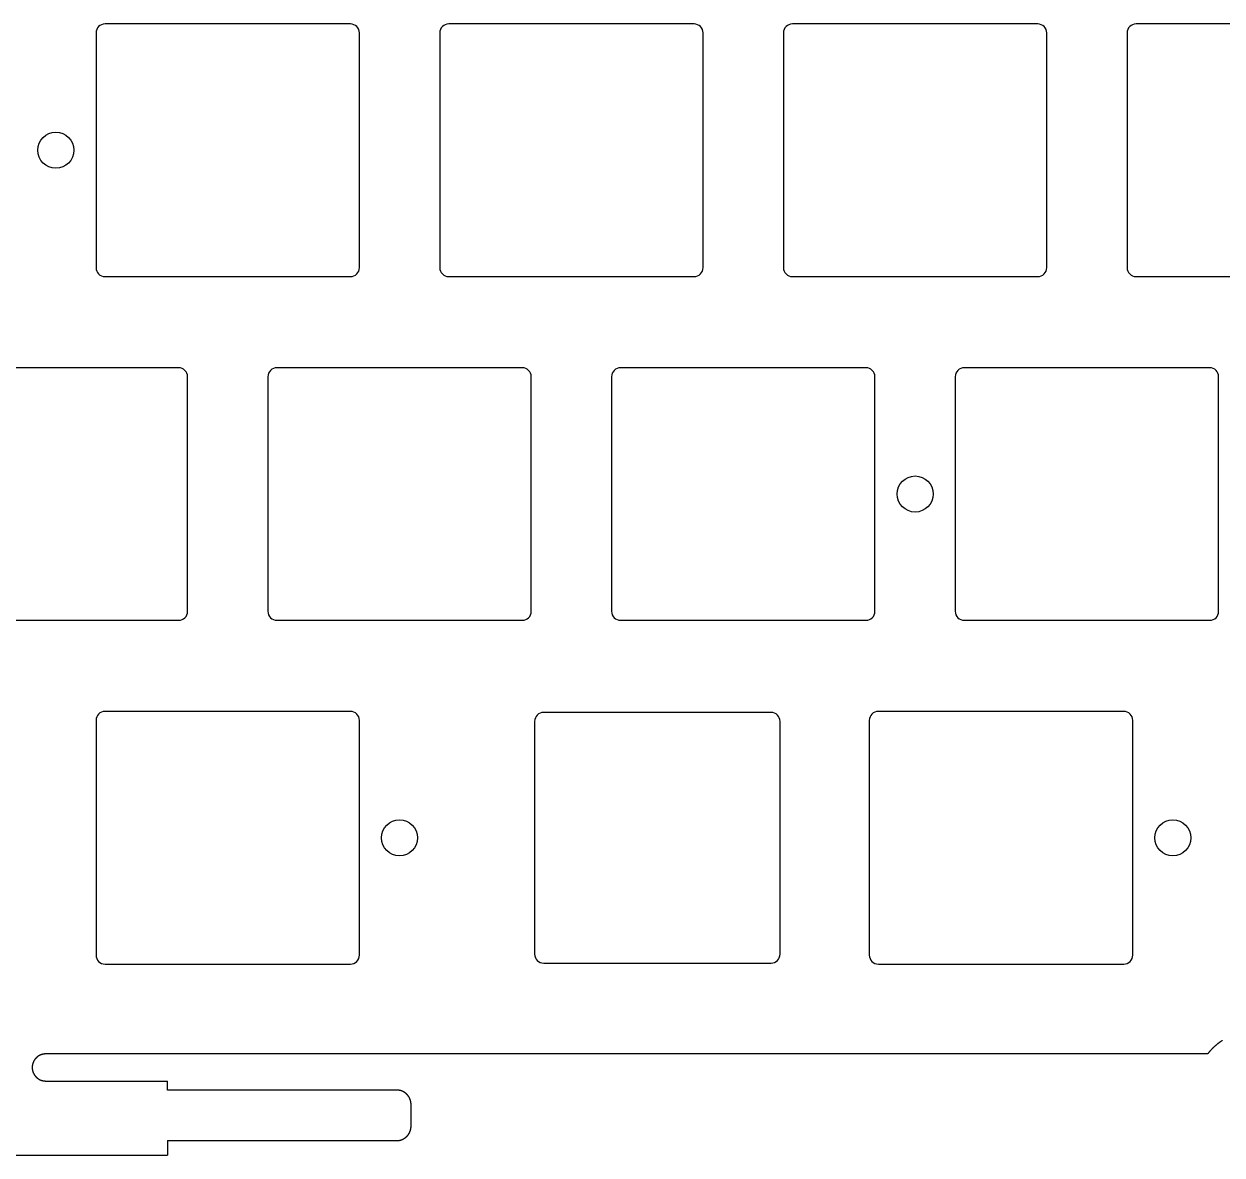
# Model space of a CAD drawing. Header units: millimetres. Extents: x -11 to 340, y -118 to 18.
# Drawn here: x 41.1 to 107.5, y -117.6 to -54.9 of the extents above; entities that cross this region are included whole.
import ezdxf

# ---------------------------------------------------------------- set-up
doc = ezdxf.new("R2010")
doc.units = ezdxf.units.MM
doc.header["$MEASUREMENT"] = 0
doc.layers.get('0').update_dxf_attribs({"linetype": 'CONTINUOUS'})
doc.layers.add('BLACK', color=7, linetype='CONTINUOUS')

msp = doc.modelspace()

# ---------------------------------------------------------------- linework, layer by layer
for points in [[(59.6875, -93.5125, 0.414213562), (59.1875, -93.0125), (45.5875, -93.0125, 0.414212391), (45.0875, -93.5125), (45.0875, -106.5125, 0.414212391), (45.5875, -107.0125), (59.1875, -107.0125, 0.414213562), (59.6875, -106.5125)], [(69.9, -93.0625, 0.414212391), (69.4, -93.5625), (69.4, -106.4625, 0.414212391), (69.9, -106.9625), (82.5, -106.9625, 0.414212391), (83, -106.4625), (83, -93.5625, 0.414212391), (82.5, -93.0625)], [(102.05, -93.0125), (88.45, -93.0125, 0.414212391), (87.95, -93.5125), (87.95, -106.5125, 0.414212391), (88.45, -107.0125), (102.05, -107.0125, 0.414213562), (102.55, -106.5125), (102.55, -93.5125, 0.414213562)]]:
    msp.add_lwpolyline(points, format="xyb", close=True)
for centre in [(61.9125, -100.0125), (104.775, -100.0125)]:
    msp.add_circle(centre, 1)
at = {"layer": 'BLACK', "linetype": 'Continuous'}
for p, q in [((59.1875, -54.9125), (45.5875, -54.9125)), ((78.2375, -54.9125), (64.6375, -54.9125)), ((97.2875, -54.9125), (83.6875, -54.9125)), ((116.3375, -54.9125), (102.7375, -54.9125)), ((45.0875, -55.4125), (45.0875, -68.4125)), ((59.6875, -68.4125), (59.6875, -55.4125)), ((64.1375, -55.4125), (64.1375, -68.4125)), ((78.7375, -68.4125), (78.7375, -55.4125)), ((83.1875, -55.4125), (83.1875, -68.4125)), ((97.7875, -68.4125), (97.7875, -55.4125)), ((102.2375, -55.4125), (102.2375, -68.4125)), ((45.5875, -68.9125), (59.1875, -68.9125)), ((64.6375, -68.9125), (78.2375, -68.9125)), ((83.6875, -68.9125), (97.2875, -68.9125)), ((102.7375, -68.9125), (116.3375, -68.9125)), ((49.6625, -73.9625), (36.0625, -73.9625)), ((68.7125, -73.9625), (55.1125, -73.9625)), ((87.7625, -73.9625), (74.1625, -73.9625)), ((106.8125, -73.9625), (93.2125, -73.9625)), ((50.1625, -87.4625), (50.1625, -74.4625)), ((54.6125, -74.4625), (54.6125, -87.4625)), ((69.2125, -87.4625), (69.2125, -74.4625)), ((73.6625, -74.4625), (73.6625, -87.4625)), ((88.2625, -87.4625), (88.2625, -74.4625)), ((92.7125, -74.4625), (92.7125, -87.4625)), ((107.3125, -87.4625), (107.3125, -74.4625)), ((36.0625, -87.9625), (49.6625, -87.9625)), ((55.1125, -87.9625), (68.7125, -87.9625)), ((74.1625, -87.9625), (87.7625, -87.9625)), ((93.2125, -87.9625), (106.8125, -87.9625)), ((107.105307, -111.560381), (107.09328, -111.57112)), ((107.117388, -111.549701), (107.105307, -111.560381)), ((107.129521, -111.539082), (107.117388, -111.549701)), ((107.141706, -111.528524), (107.129521, -111.539082)), ((107.153944, -111.518026), (107.141706, -111.528524)), ((107.166234, -111.507589), (107.153944, -111.518026)), ((107.178575, -111.497213), (107.166234, -111.507589)), ((107.190968, -111.486898), (107.178575, -111.497213)), ((107.203411, -111.476645), (107.190968, -111.486898)), ((107.215905, -111.466454), (107.203411, -111.476645)), ((107.22845, -111.456325), (107.215905, -111.466454)), ((107.241045, -111.446258), (107.22845, -111.456325)), ((107.253689, -111.436254), (107.241045, -111.446258)), ((107.266383, -111.426313), (107.253689, -111.436254)), ((107.274425, -111.420067), (107.266383, -111.426313)), ((107.280875, -111.415086), (107.274425, -111.420067)), ((107.287334, -111.410123), (107.280875, -111.415086)), ((107.293805, -111.405176), (107.287334, -111.410123)), ((107.300285, -111.400248), (107.293805, -111.405176)), ((107.306777, -111.395335), (107.300285, -111.400248)), ((107.313277, -111.390442), (107.306777, -111.395335)), ((107.31979, -111.385564), (107.313277, -111.390442)), ((107.326311, -111.380705), (107.31979, -111.385564)), ((107.332844, -111.375861), (107.326311, -111.380705)), ((107.339385, -111.371037), (107.332844, -111.375861)), ((107.345939, -111.366228), (107.339385, -111.371037)), ((107.352501, -111.361438), (107.345939, -111.366228)), ((107.359075, -111.356664), (107.352501, -111.361438)), ((107.365658, -111.351908), (107.359075, -111.356664)), ((107.372252, -111.347169), (107.365658, -111.351908)), ((107.378855, -111.342448), (107.372252, -111.347169)), ((107.38547, -111.337743), (107.378855, -111.342448)), ((107.392093, -111.333058), (107.38547, -111.337743)), ((107.398728, -111.328388), (107.392093, -111.333058)), ((107.405371, -111.323736), (107.398728, -111.328388)), ((107.412026, -111.319101), (107.405371, -111.323736)), ((107.418689, -111.314485), (107.412026, -111.319101)), ((107.425364, -111.309885), (107.418689, -111.314485)), ((107.432047, -111.305303), (107.425364, -111.309885)), ((107.438742, -111.300738), (107.432047, -111.305303)), ((107.445445, -111.296191), (107.438742, -111.300738)), ((107.45216, -111.291661), (107.445445, -111.296191)), ((107.458882, -111.287149), (107.45216, -111.291661)), ((107.465617, -111.282654), (107.458882, -111.287149)), ((107.472359, -111.278177), (107.465617, -111.282654)), ((107.479113, -111.273717), (107.472359, -111.278177)), ((107.485874, -111.269275), (107.479113, -111.273717)), ((107.492648, -111.26485), (107.485874, -111.269275)), ((107.499429, -111.260444), (107.492648, -111.26485)), ((107.506222, -111.256054), (107.499429, -111.260444)), ((41.756568, -112.225603), (41.753897, -112.228424)), ((41.759253, -112.222795), (41.756568, -112.225603)), ((41.761952, -112.220001), (41.759253, -112.222795)), ((41.764667, -112.217221), (41.761952, -112.220001)), ((41.767395, -112.214455), (41.764667, -112.217221)), ((41.770137, -112.211703), (41.767395, -112.214455)), ((41.775665, -112.206242), (41.770137, -112.211703)), ((41.781248, -112.200838), (41.775665, -112.206242)), ((41.786886, -112.195493), (41.781248, -112.200838)), ((41.792578, -112.190206), (41.786886, -112.195493)), ((41.798325, -112.184978), (41.792578, -112.190206)), ((41.804124, -112.17981), (41.798325, -112.184978)), ((41.809976, -112.174702), (41.804124, -112.17981)), ((41.815879, -112.169656), (41.809976, -112.174702)), ((41.821833, -112.164671), (41.815879, -112.169656)), ((41.827837, -112.159749), (41.821833, -112.164671)), ((41.833891, -112.154889), (41.827837, -112.159749)), ((41.839994, -112.150093), (41.833891, -112.154889)), ((41.846145, -112.145361), (41.839994, -112.150093)), ((41.852343, -112.140693), (41.846145, -112.145361)), ((41.858588, -112.13609), (41.852343, -112.140693)), ((41.864878, -112.131553), (41.858588, -112.13609)), ((41.871214, -112.127081), (41.864878, -112.131553)), ((41.877594, -112.122676), (41.871214, -112.127081)), ((41.884018, -112.118338), (41.877594, -112.122676)), ((41.890484, -112.114068), (41.884018, -112.118338)), ((41.896993, -112.109866), (41.890484, -112.114068)), ((41.903544, -112.105732), (41.896993, -112.109866)), ((41.910135, -112.101666), (41.903544, -112.105732)), ((41.916766, -112.09767), (41.910135, -112.101666)), ((41.923437, -112.093744), (41.916766, -112.09767)), ((41.930146, -112.089887), (41.923437, -112.093744)), ((41.936892, -112.086102), (41.930146, -112.089887)), ((41.943676, -112.082386), (41.936892, -112.086102)), ((41.950497, -112.078743), (41.943676, -112.082386)), ((41.957353, -112.07517), (41.950497, -112.078743)), ((41.964243, -112.07167), (41.957353, -112.07517)), ((41.971169, -112.068242), (41.964243, -112.07167)), ((41.978127, -112.064886), (41.971169, -112.068242)), ((41.985119, -112.061604), (41.978127, -112.064886)), ((41.992142, -112.058394), (41.985119, -112.061604)), ((41.999197, -112.055258), (41.992142, -112.058394)), ((42.006283, -112.052196), (41.999197, -112.055258)), ((42.013398, -112.049208), (42.006283, -112.052196)), ((42.020543, -112.046294), (42.013398, -112.049208)), ((42.027717, -112.043455), (42.020543, -112.046294)), ((42.034919, -112.040691), (42.027717, -112.043455)), ((42.042148, -112.038002), (42.034919, -112.040691)), ((42.049404, -112.035388), (42.042148, -112.038002)), ((42.056686, -112.032849), (42.049404, -112.035388)), ((42.063993, -112.030387), (42.056686, -112.032849)), ((42.071325, -112.028), (42.063993, -112.030387)), ((42.078681, -112.02569), (42.071325, -112.028)), ((42.086061, -112.023455), (42.078681, -112.02569)), ((42.093464, -112.021298), (42.086061, -112.023455)), ((42.100889, -112.019217), (42.093464, -112.021298)), ((42.108336, -112.017213), (42.100889, -112.019217)), ((42.115804, -112.015286), (42.108336, -112.017213)), ((42.123292, -112.013436), (42.115804, -112.015286)), ((42.130801, -112.011664), (42.123292, -112.013436)), ((42.138329, -112.009969), (42.130801, -112.011664)), ((42.145876, -112.008352), (42.138329, -112.009969)), ((42.153441, -112.006813), (42.145876, -112.008352)), ((42.161024, -112.005351), (42.153441, -112.006813)), ((42.168624, -112.003968), (42.161024, -112.005351)), ((42.176242, -112.002663), (42.168624, -112.003968)), ((42.183875, -112.001436), (42.176242, -112.002663)), ((42.191524, -112.000287), (42.183875, -112.001436)), ((42.199188, -111.999217), (42.191524, -112.000287)), ((42.206867, -111.998226), (42.199188, -111.999217)), ((42.214561, -111.997313), (42.206867, -111.998226)), ((42.222268, -111.996479), (42.214561, -111.997313)), ((42.229988, -111.995725), (42.222268, -111.996479)), ((42.237721, -111.995049), (42.229988, -111.995725)), ((42.245467, -111.994452), (42.237721, -111.995049)), ((42.253225, -111.993935), (42.245467, -111.994452)), ((42.260994, -111.993497), (42.253225, -111.993935)), ((42.268775, -111.993138), (42.260994, -111.993497)), ((42.276566, -111.992859), (42.268775, -111.993138)), ((42.284368, -111.99266), (42.276566, -111.992859)), ((42.292179, -111.99254), (42.284368, -111.99266)), ((42.3, -111.9925), (42.292179, -111.99254)), ((106.700195, -111.9925), (42.3, -111.9925)), ((106.707989, -111.982536), (106.700195, -111.9925)), ((106.712978, -111.976201), (106.707989, -111.982536)), ((106.717981, -111.969879), (106.712978, -111.976201)), ((106.723001, -111.963569), (106.717981, -111.969879)), ((106.728036, -111.957272), (106.723001, -111.963569)), ((106.733087, -111.950987), (106.728036, -111.957272)), ((106.738153, -111.944715), (106.733087, -111.950987)), ((106.743235, -111.938455), (106.738153, -111.944715)), ((106.748332, -111.932208), (106.743235, -111.938455)), ((106.753445, -111.925974), (106.748332, -111.932208)), ((106.758573, -111.919752), (106.753445, -111.925974)), ((106.763717, -111.913543), (106.758573, -111.919752)), ((106.768876, -111.907347), (106.763717, -111.913543)), ((106.774051, -111.901164), (106.768876, -111.907347)), ((106.77924, -111.894994), (106.774051, -111.901164)), ((106.784445, -111.888836), (106.77924, -111.894994)), ((106.789665, -111.882692), (106.784445, -111.888836)), ((106.794901, -111.87656), (106.789665, -111.882692)), ((106.800151, -111.870442), (106.794901, -111.87656)), ((106.805417, -111.864336), (106.800151, -111.870442)), ((106.810698, -111.858244), (106.805417, -111.864336)), ((106.815994, -111.852164), (106.810698, -111.858244)), ((106.821305, -111.846098), (106.815994, -111.852164)), ((106.826631, -111.840045), (106.821305, -111.846098)), ((106.831972, -111.834006), (106.826631, -111.840045)), ((106.837328, -111.827979), (106.831972, -111.834006)), ((106.842699, -111.821966), (106.837328, -111.827979)), ((106.848085, -111.815966), (106.842699, -111.821966)), ((106.853486, -111.80998), (106.848085, -111.815966)), ((106.858901, -111.804007), (106.853486, -111.80998)), ((106.864332, -111.798048), (106.858901, -111.804007)), ((106.869777, -111.792102), (106.864332, -111.798048)), ((106.875237, -111.786169), (106.869777, -111.792102)), ((106.880711, -111.780251), (106.875237, -111.786169)), ((106.8862, -111.774345), (106.880711, -111.780251)), ((106.891704, -111.768454), (106.8862, -111.774345)), ((106.897222, -111.762576), (106.891704, -111.768454)), ((106.902755, -111.756712), (106.897222, -111.762576)), ((106.908303, -111.750861), (106.902755, -111.756712)), ((106.913865, -111.745024), (106.908303, -111.750861)), ((106.919441, -111.739202), (106.913865, -111.745024)), ((106.925032, -111.733393), (106.919441, -111.739202)), ((106.930637, -111.727598), (106.925032, -111.733393)), ((106.936257, -111.721816), (106.930637, -111.727598)), ((106.941891, -111.716049), (106.936257, -111.721816)), ((106.947539, -111.710296), (106.941891, -111.716049)), ((106.953201, -111.704557), (106.947539, -111.710296)), ((106.958878, -111.698832), (106.953201, -111.704557)), ((106.964569, -111.693121), (106.958878, -111.698832)), ((106.975993, -111.681741), (106.964569, -111.693121)), ((106.987473, -111.670419), (106.975993, -111.681741)), ((106.999009, -111.659153), (106.987473, -111.670419)), ((107.010601, -111.647945), (106.999009, -111.659153)), ((107.022248, -111.636795), (107.010601, -111.647945)), ((107.033951, -111.625703), (107.022248, -111.636795)), ((107.045708, -111.614668), (107.033951, -111.625703)), ((107.05752, -111.603693), (107.045708, -111.614668)), ((107.069386, -111.592776), (107.05752, -111.603693)), ((107.081306, -111.581918), (107.069386, -111.592776)), ((107.09328, -111.57112), (107.081306, -111.581918)), ((41.550015, -112.737786), (41.55, -112.741703)), ((41.55, -112.741703), (41.55, -112.7425)), ((41.55, -112.7425), (41.55004, -112.750321)), ((41.550049, -112.733874), (41.550015, -112.737786)), ((41.55004, -112.750321), (41.55016, -112.758132)), ((41.550103, -112.729961), (41.550049, -112.733874)), ((41.550177, -112.726054), (41.550103, -112.729961)), ((41.55016, -112.758132), (41.550359, -112.765934)), ((41.550271, -112.722146), (41.550177, -112.726054)), ((41.550385, -112.718243), (41.550271, -112.722146)), ((41.550359, -112.765934), (41.550638, -112.773725)), ((41.550519, -112.714341), (41.550385, -112.718243)), ((41.550673, -112.710444), (41.550519, -112.714341)), ((41.550638, -112.773725), (41.550997, -112.781506)), ((41.550847, -112.706547), (41.550673, -112.710444)), ((41.55104, -112.702655), (41.550847, -112.706547)), ((41.550997, -112.781506), (41.551435, -112.789275)), ((41.551254, -112.698763), (41.55104, -112.702655)), ((41.551488, -112.694877), (41.551254, -112.698763)), ((41.551435, -112.789275), (41.551952, -112.797033)), ((41.551741, -112.690991), (41.551488, -112.694877)), ((41.552014, -112.687111), (41.551741, -112.690991)), ((41.551952, -112.797033), (41.552549, -112.804779)), ((41.552308, -112.683231), (41.552014, -112.687111)), ((41.552621, -112.679356), (41.552308, -112.683231)), ((41.552549, -112.804779), (41.553225, -112.812512)), ((41.552953, -112.675483), (41.552621, -112.679356)), ((41.553306, -112.671615), (41.552953, -112.675483)), ((41.553225, -112.812512), (41.553979, -112.820232)), ((41.553679, -112.667747), (41.553306, -112.671615)), ((41.554071, -112.663886), (41.553679, -112.667747)), ((41.553979, -112.820232), (41.554813, -112.82794)), ((41.554483, -112.660025), (41.554071, -112.663886)), ((41.554915, -112.656171), (41.554483, -112.660025)), ((41.554813, -112.82794), (41.555726, -112.835633)), ((41.555366, -112.652317), (41.554915, -112.656171)), ((41.555838, -112.648469), (41.555366, -112.652317)), ((41.555726, -112.835633), (41.556717, -112.843312)), ((41.556329, -112.644622), (41.555838, -112.648469)), ((41.55684, -112.640782), (41.556329, -112.644622)), ((41.556717, -112.843312), (41.557787, -112.850976)), ((41.55737, -112.636943), (41.55684, -112.640782)), ((41.55792, -112.63311), (41.55737, -112.636943)), ((41.557787, -112.850976), (41.558936, -112.858625)), ((41.55849, -112.629278), (41.55792, -112.63311)), ((41.55908, -112.625453), (41.55849, -112.629278)), ((41.558936, -112.858625), (41.560163, -112.866259)), ((41.559689, -112.621629), (41.55908, -112.625453)), ((41.560318, -112.617812), (41.559689, -112.621629)), ((41.560163, -112.866259), (41.561468, -112.873876)), ((41.560966, -112.613996), (41.560318, -112.617812)), ((41.561634, -112.610187), (41.560966, -112.613996)), ((41.561468, -112.873876), (41.562851, -112.881476)), ((41.562322, -112.60638), (41.561634, -112.610187)), ((41.563029, -112.602579), (41.562322, -112.60638)), ((41.562851, -112.881476), (41.564313, -112.889059)), ((41.563756, -112.598781), (41.563029, -112.602579)), ((41.564502, -112.594989), (41.563756, -112.598781)), ((41.564313, -112.889059), (41.565852, -112.896624)), ((41.565268, -112.591199), (41.564502, -112.594989)), ((41.566053, -112.587416), (41.565268, -112.591199)), ((41.566858, -112.583636), (41.566053, -112.587416)), ((41.567682, -112.579862), (41.566858, -112.583636)), ((41.568526, -112.576091), (41.567682, -112.579862)), ((41.569389, -112.572327), (41.568526, -112.576091)), ((41.570272, -112.568566), (41.569389, -112.572327)), ((41.571174, -112.564812), (41.570272, -112.568566)), ((41.572096, -112.561061), (41.571174, -112.564812)), ((41.573036, -112.557317), (41.572096, -112.561061)), ((41.573996, -112.553576), (41.573036, -112.557317)), ((41.574976, -112.549843), (41.573996, -112.553576)), ((41.575975, -112.546112), (41.574976, -112.549843)), ((41.576992, -112.54239), (41.575975, -112.546112)), ((41.57803, -112.53867), (41.576992, -112.54239)), ((41.579086, -112.534958), (41.57803, -112.53867)), ((41.580162, -112.53125), (41.579086, -112.534958)), ((41.581257, -112.52755), (41.580162, -112.53125)), ((41.582371, -112.523853), (41.581257, -112.52755)), ((41.583504, -112.520165), (41.582371, -112.523853)), ((41.584657, -112.51648), (41.583504, -112.520165)), ((41.585828, -112.512803), (41.584657, -112.51648)), ((41.587019, -112.50913), (41.585828, -112.512803)), ((41.588228, -112.505466), (41.587019, -112.50913)), ((41.589457, -112.501805), (41.588228, -112.505466)), ((41.590704, -112.498154), (41.589457, -112.501805)), ((41.591971, -112.494506), (41.590704, -112.498154)), ((41.593256, -112.490867), (41.591971, -112.494506)), ((41.594561, -112.487233), (41.593256, -112.490867)), ((41.595884, -112.483607), (41.594561, -112.487233)), ((41.597226, -112.479986), (41.595884, -112.483607)), ((41.598587, -112.476374), (41.597226, -112.479986)), ((41.599967, -112.472766), (41.598587, -112.476374)), ((41.601365, -112.469168), (41.599967, -112.472766)), ((41.602782, -112.465575), (41.601365, -112.469168)), ((41.604218, -112.461991), (41.602782, -112.465575)), ((41.605673, -112.458412), (41.604218, -112.461991)), ((41.607146, -112.454842), (41.605673, -112.458412)), ((41.608638, -112.451278), (41.607146, -112.454842)), ((41.610148, -112.447724), (41.608638, -112.451278)), ((41.611677, -112.444175), (41.610148, -112.447724)), ((41.613224, -112.440635), (41.611677, -112.444175)), ((41.614791, -112.437102), (41.613224, -112.440635)), ((41.616375, -112.433578), (41.614791, -112.437102)), ((41.617978, -112.43006), (41.616375, -112.433578)), ((41.619598, -112.426552), (41.617978, -112.43006)), ((41.621238, -112.423051), (41.619598, -112.426552)), ((41.622895, -112.419559), (41.621238, -112.423051)), ((41.624572, -112.416074), (41.622895, -112.419559)), ((41.626265, -112.412599), (41.624572, -112.416074)), ((41.627978, -112.409131), (41.626265, -112.412599)), ((41.629708, -112.405673), (41.627978, -112.409131)), ((41.631457, -112.402222), (41.629708, -112.405673)), ((41.633223, -112.398781), (41.631457, -112.402222)), ((41.635007, -112.395348), (41.633223, -112.398781)), ((41.636809, -112.391925), (41.635007, -112.395348)), ((41.63863, -112.388509), (41.636809, -112.391925)), ((41.640467, -112.385104), (41.63863, -112.388509)), ((41.642324, -112.381707), (41.640467, -112.385104)), ((41.644197, -112.378321), (41.642324, -112.381707)), ((41.646089, -112.374942), (41.644197, -112.378321)), ((41.647997, -112.371574), (41.646089, -112.374942)), ((41.649924, -112.368215), (41.647997, -112.371574)), ((41.651868, -112.364866), (41.649924, -112.368215)), ((41.65383, -112.361526), (41.651868, -112.364866)), ((41.655808, -112.358197), (41.65383, -112.361526)), ((41.657805, -112.354877), (41.655808, -112.358197)), ((41.659818, -112.351567), (41.657805, -112.354877)), ((41.66185, -112.348267), (41.659818, -112.351567)), ((41.663898, -112.344978), (41.66185, -112.348267)), ((41.665963, -112.341698), (41.663898, -112.344978)), ((41.668046, -112.33843), (41.665963, -112.341698)), ((41.670146, -112.335171), (41.668046, -112.33843)), ((41.672262, -112.331924), (41.670146, -112.335171)), ((41.674396, -112.328686), (41.672262, -112.331924)), ((41.676546, -112.32546), (41.674396, -112.328686)), ((41.678714, -112.322244), (41.676546, -112.32546)), ((41.680898, -112.31904), (41.678714, -112.322244)), ((41.683099, -112.315845), (41.680898, -112.31904)), ((41.685316, -112.312663), (41.683099, -112.315845)), ((41.68755, -112.309491), (41.685316, -112.312663)), ((41.689801, -112.306332), (41.68755, -112.309491)), ((41.692068, -112.303182), (41.689801, -112.306332)), ((41.694351, -112.300045), (41.692068, -112.303182)), ((41.696651, -112.296919), (41.694351, -112.300045)), ((41.698967, -112.293806), (41.696651, -112.296919)), ((41.7013, -112.290703), (41.698967, -112.293806)), ((41.703648, -112.287613), (41.7013, -112.290703)), ((41.706012, -112.284534), (41.703648, -112.287613)), ((41.708393, -112.281467), (41.706012, -112.284534)), ((41.710789, -112.278413), (41.708393, -112.281467)), ((41.713201, -112.275371), (41.710789, -112.278413)), ((41.71563, -112.27234), (41.713201, -112.275371)), ((41.718073, -112.269323), (41.71563, -112.27234)), ((41.720533, -112.266317), (41.718073, -112.269323)), ((41.723008, -112.263325), (41.720533, -112.266317)), ((41.725499, -112.260345), (41.723008, -112.263325)), ((41.728004, -112.257378), (41.725499, -112.260345)), ((41.730526, -112.254423), (41.728004, -112.257378)), ((41.733062, -112.251482), (41.730526, -112.254423)), ((41.735614, -112.248553), (41.733062, -112.251482)), ((41.738181, -112.245638), (41.735614, -112.248553)), ((41.740763, -112.242735), (41.738181, -112.245638)), ((41.74336, -112.239846), (41.740763, -112.242735)), ((41.745972, -112.23697), (41.74336, -112.239846)), ((41.748599, -112.234108), (41.745972, -112.23697)), ((41.751241, -112.231259), (41.748599, -112.234108)), ((41.753897, -112.228424), (41.751241, -112.231259)), ((41.565852, -112.896624), (41.567469, -112.904171)), ((41.567469, -112.904171), (41.569164, -112.911699)), ((41.569164, -112.911699), (41.570936, -112.919208)), ((41.570936, -112.919208), (41.572786, -112.926696)), ((41.572786, -112.926696), (41.574713, -112.934164)), ((41.574713, -112.934164), (41.576717, -112.941611)), ((41.576717, -112.941611), (41.578798, -112.949036)), ((41.578798, -112.949036), (41.580955, -112.956439)), ((41.580955, -112.956439), (41.58319, -112.963819)), ((41.58319, -112.963819), (41.5855, -112.971175)), ((41.5855, -112.971175), (41.587887, -112.978507)), ((41.587887, -112.978507), (41.590349, -112.985815)), ((41.590349, -112.985815), (41.592888, -112.993097)), ((41.592888, -112.993097), (41.595501, -113.000352)), ((41.595501, -113.000352), (41.598191, -113.007582)), ((41.598191, -113.007582), (41.600955, -113.014783)), ((41.600955, -113.014783), (41.603794, -113.021957)), ((41.603794, -113.021957), (41.606708, -113.029102)), ((41.606708, -113.029102), (41.609696, -113.036218)), ((41.609696, -113.036218), (41.612758, -113.043303)), ((41.612758, -113.043303), (41.615894, -113.050358)), ((41.615894, -113.050358), (41.619104, -113.057382)), ((41.619104, -113.057382), (41.622386, -113.064373)), ((41.622386, -113.064373), (41.625742, -113.071332)), ((41.625742, -113.071332), (41.62917, -113.078257)), ((41.62917, -113.078257), (41.63267, -113.085148)), ((41.63267, -113.085148), (41.636243, -113.092004)), ((41.636243, -113.092004), (41.639886, -113.098824)), ((41.639886, -113.098824), (41.643601, -113.105608)), ((41.643601, -113.105608), (41.647387, -113.112355)), ((41.647387, -113.112355), (41.651244, -113.119064)), ((41.651244, -113.119064), (41.65517, -113.125734)), ((41.65517, -113.125734), (41.659166, -113.132365)), ((41.659166, -113.132365), (41.663231, -113.138956)), ((41.663231, -113.138956), (41.667366, -113.145507)), ((41.667366, -113.145507), (41.671568, -113.152016)), ((41.671568, -113.152016), (41.675838, -113.158483)), ((41.675838, -113.158483), (41.680176, -113.164906)), ((41.680176, -113.164906), (41.684581, -113.171286)), ((41.684581, -113.171286), (41.689052, -113.177622)), ((41.689052, -113.177622), (41.69359, -113.183913)), ((41.69359, -113.183913), (41.698193, -113.190157)), ((41.698193, -113.190157), (41.70286, -113.196355)), ((41.70286, -113.196355), (41.707593, -113.202506)), ((41.707593, -113.202506), (41.712389, -113.208609)), ((41.712389, -113.208609), (41.717249, -113.214663)), ((41.717249, -113.214663), (41.722171, -113.220667)), ((41.722171, -113.220667), (41.727156, -113.226621)), ((41.727156, -113.226621), (41.732202, -113.232525)), ((41.732202, -113.232525), (41.73731, -113.238376)), ((41.73731, -113.238376), (41.742478, -113.244175)), ((41.742478, -113.244175), (41.747705, -113.249922)), ((41.747705, -113.249922), (41.752992, -113.255614)), ((41.752992, -113.255614), (41.758338, -113.261252)), ((41.758338, -113.261252), (41.763742, -113.266835)), ((41.763742, -113.266835), (41.769203, -113.272363)), ((41.769203, -113.272363), (41.771955, -113.275105)), ((41.771955, -113.275105), (41.774721, -113.277834)), ((41.774721, -113.277834), (41.777501, -113.280548)), ((41.777501, -113.280548), (41.780295, -113.283247)), ((41.780295, -113.283247), (41.783102, -113.285933)), ((41.783102, -113.285933), (41.785924, -113.288603)), ((41.785924, -113.288603), (41.788759, -113.29126)), ((41.788759, -113.29126), (41.791608, -113.293901)), ((41.791608, -113.293901), (41.79447, -113.296528)), ((41.79447, -113.296528), (41.797346, -113.29914)), ((41.797346, -113.29914), (41.800235, -113.301737)), ((41.800235, -113.301737), (41.803137, -113.304319)), ((41.803137, -113.304319), (41.806053, -113.306886)), ((41.806053, -113.306886), (41.808981, -113.309438)), ((41.808981, -113.309438), (41.811923, -113.311974)), ((41.811923, -113.311974), (41.814877, -113.314496)), ((41.814877, -113.314496), (41.817844, -113.317002)), ((41.817844, -113.317002), (41.820825, -113.319492)), ((41.820825, -113.319492), (41.823817, -113.321967)), ((41.823817, -113.321967), (41.826823, -113.324427)), ((41.826823, -113.324427), (41.82984, -113.32687)), ((41.82984, -113.32687), (41.83287, -113.329299)), ((41.83287, -113.329299), (41.835912, -113.331711)), ((41.835912, -113.331711), (41.838967, -113.334107)), ((41.838967, -113.334107), (41.842033, -113.336488)), ((41.842033, -113.336488), (41.845112, -113.338852)), ((41.845112, -113.338852), (41.848202, -113.3412)), ((41.848202, -113.3412), (41.851305, -113.343533)), ((41.851305, -113.343533), (41.854419, -113.345849)), ((41.854419, -113.345849), (41.857545, -113.348149)), ((41.857545, -113.348149), (41.860682, -113.350432)), ((41.860682, -113.350432), (41.863831, -113.352699)), ((41.863831, -113.352699), (41.866991, -113.35495)), ((41.866991, -113.35495), (41.870163, -113.357184)), ((41.870163, -113.357184), (41.873345, -113.359401)), ((41.873345, -113.359401), (41.876539, -113.361602)), ((41.876539, -113.361602), (41.879744, -113.363786)), ((41.879744, -113.363786), (41.88296, -113.365954)), ((41.88296, -113.365954), (41.886186, -113.368104)), ((41.886186, -113.368104), (41.889423, -113.370238)), ((41.889423, -113.370238), (41.892671, -113.372354)), ((41.892671, -113.372354), (41.89593, -113.374454)), ((41.89593, -113.374454), (41.899198, -113.376537)), ((41.899198, -113.376537), (41.902478, -113.378602)), ((41.902478, -113.378602), (41.905767, -113.38065)), ((41.905767, -113.38065), (41.909067, -113.382682)), ((41.909067, -113.382682), (41.912376, -113.384695)), ((41.912376, -113.384695), (41.915697, -113.386692)), ((41.915697, -113.386692), (41.919026, -113.38867)), ((41.919026, -113.38867), (41.922366, -113.390632)), ((41.922366, -113.390632), (41.925714, -113.392576)), ((41.925714, -113.392576), (41.929074, -113.394503)), ((41.929074, -113.394503), (41.932442, -113.396412)), ((41.932442, -113.396412), (41.93582, -113.398303)), ((41.93582, -113.398303), (41.939207, -113.400176)), ((41.939207, -113.400176), (41.942604, -113.402033)), ((41.942604, -113.402033), (41.946009, -113.40387)), ((41.946009, -113.40387), (41.949424, -113.405691)), ((41.949424, -113.405691), (41.952847, -113.407493)), ((41.952847, -113.407493), (41.956281, -113.409277)), ((41.956281, -113.409277), (41.959722, -113.411043)), ((41.959722, -113.411043), (41.963173, -113.412792)), ((41.963173, -113.412792), (41.966631, -113.414522)), ((41.966631, -113.414522), (41.970099, -113.416235)), ((41.970099, -113.416235), (41.973574, -113.417928)), ((41.973574, -113.417928), (41.977059, -113.419605)), ((41.977059, -113.419605), (41.98055, -113.421262)), ((41.98055, -113.421262), (41.984052, -113.422902)), ((41.984052, -113.422902), (41.98756, -113.424522)), ((41.98756, -113.424522), (41.991078, -113.426125)), ((41.991078, -113.426125), (41.994601, -113.427709)), ((41.994601, -113.427709), (41.998135, -113.429275)), ((41.998135, -113.429275), (42.001674, -113.430823)), ((42.001674, -113.430823), (42.005223, -113.432352)), ((42.005223, -113.432352), (42.008778, -113.433862)), ((42.008778, -113.433862), (42.012342, -113.435354)), ((42.012342, -113.435354), (42.015912, -113.436827)), ((42.015912, -113.436827), (42.01949, -113.438282)), ((42.01949, -113.438282), (42.023074, -113.439718)), ((42.023074, -113.439718), (42.026668, -113.441135)), ((42.026668, -113.441135), (42.030266, -113.442533)), ((42.030266, -113.442533), (42.033873, -113.443913)), ((42.033873, -113.443913), (42.037485, -113.445274)), ((42.037485, -113.445274), (42.041106, -113.446616)), ((42.041106, -113.446616), (42.044732, -113.447939)), ((42.044732, -113.447939), (42.048367, -113.449244)), ((42.048367, -113.449244), (42.052006, -113.450529)), ((42.052006, -113.450529), (42.055653, -113.451796)), ((42.055653, -113.451796), (42.059305, -113.453043)), ((42.059305, -113.453043), (42.062965, -113.454272)), ((42.062965, -113.454272), (42.06663, -113.455481)), ((42.06663, -113.455481), (42.070303, -113.456672)), ((42.070303, -113.456672), (42.073979, -113.457843)), ((42.073979, -113.457843), (42.077664, -113.458996)), ((42.077664, -113.458996), (42.081353, -113.460129)), ((42.081353, -113.460129), (42.08505, -113.461243)), ((42.08505, -113.461243), (42.08875, -113.462338)), ((42.08875, -113.462338), (42.092458, -113.463414)), ((42.092458, -113.463414), (42.09617, -113.46447)), ((42.09617, -113.46447), (42.099889, -113.465508)), ((42.099889, -113.465508), (42.103612, -113.466525)), ((42.103612, -113.466525), (42.107342, -113.467524)), ((42.107342, -113.467524), (42.111076, -113.468504)), ((42.111076, -113.468504), (42.114817, -113.469464)), ((42.114817, -113.469464), (42.11856, -113.470404)), ((42.11856, -113.470404), (42.122312, -113.471326)), ((42.122312, -113.471326), (42.126066, -113.472228)), ((42.126066, -113.472228), (42.129827, -113.473111)), ((42.129827, -113.473111), (42.133591, -113.473974)), ((42.133591, -113.473974), (42.137362, -113.474818)), ((42.137362, -113.474818), (42.141135, -113.475642)), ((42.141135, -113.475642), (42.144916, -113.476447)), ((42.144916, -113.476447), (42.148699, -113.477232)), ((42.148699, -113.477232), (42.152488, -113.477998)), ((42.152488, -113.477998), (42.15628, -113.478744)), ((42.15628, -113.478744), (42.160079, -113.479471)), ((42.160079, -113.479471), (42.163879, -113.480178)), ((42.163879, -113.480178), (42.167687, -113.480866)), ((42.167687, -113.480866), (42.171496, -113.481534)), ((42.171496, -113.481534), (42.175311, -113.482182)), ((42.175311, -113.482182), (42.179129, -113.482811)), ((42.179129, -113.482811), (42.182952, -113.48342)), ((42.182952, -113.48342), (42.186778, -113.48401)), ((42.186778, -113.48401), (42.190609, -113.48458)), ((42.190609, -113.48458), (42.194442, -113.48513)), ((42.194442, -113.48513), (42.198282, -113.48566)), ((42.198282, -113.48566), (42.202122, -113.486171)), ((42.202122, -113.486171), (42.205969, -113.486662)), ((42.205969, -113.486662), (42.209817, -113.487134)), ((42.209817, -113.487134), (42.21367, -113.487585)), ((42.21367, -113.487585), (42.217525, -113.488017)), ((42.217525, -113.488017), (42.221386, -113.488429)), ((42.221386, -113.488429), (42.225247, -113.488821)), ((42.225247, -113.488821), (42.229114, -113.489194)), ((42.229114, -113.489194), (42.232982, -113.489547)), ((42.232982, -113.489547), (42.236856, -113.489879)), ((42.236856, -113.489879), (42.24073, -113.490192)), ((42.24073, -113.490192), (42.24461, -113.490486)), ((42.24461, -113.490486), (42.248491, -113.490759)), ((42.248491, -113.490759), (42.252377, -113.491012)), ((42.252377, -113.491012), (42.256263, -113.491246)), ((42.256263, -113.491246), (42.260154, -113.49146)), ((42.260154, -113.49146), (42.264046, -113.491653)), ((42.264046, -113.491653), (42.267944, -113.491827)), ((42.267944, -113.491827), (42.271841, -113.491981)), ((42.271841, -113.491981), (42.275743, -113.492115)), ((42.275743, -113.492115), (42.279646, -113.492229)), ((42.279646, -113.492229), (42.283553, -113.492323)), ((42.283553, -113.492323), (42.287461, -113.492397)), ((42.287461, -113.492397), (42.291374, -113.492451)), ((42.291374, -113.492451), (42.295286, -113.492485)), ((42.295286, -113.492485), (42.299203, -113.4925)), ((42.299203, -113.4925), (42.3, -113.4925)), ((42.3, -113.4925), (49.05, -113.4925)), ((49.05, -113.995029), (49.05, -113.4925)), ((61.75, -113.995029), (49.05, -113.995029)), ((61.750728, -113.995029), (61.75, -113.995029)), ((61.754773, -113.995043), (61.750728, -113.995029)), ((61.758814, -113.995077), (61.754773, -113.995043)), ((61.762855, -113.99513), (61.758814, -113.995077)), ((61.766891, -113.995204), (61.762855, -113.99513)), ((61.770927, -113.995297), (61.766891, -113.995204)), ((61.774958, -113.995411), (61.770927, -113.995297)), ((61.778989, -113.995544), (61.774958, -113.995411)), ((61.783015, -113.995698), (61.778989, -113.995544)), ((61.787041, -113.995871), (61.783015, -113.995698)), ((61.791061, -113.996065), (61.787041, -113.995871)), ((61.795082, -113.996278), (61.791061, -113.996065)), ((61.799096, -113.996511), (61.795082, -113.996278)), ((61.803111, -113.996764), (61.799096, -113.996511)), ((61.80712, -113.997037), (61.803111, -113.996764)), ((61.811128, -113.99733), (61.80712, -113.997037)), ((61.815131, -113.997642), (61.811128, -113.99733)), ((61.819134, -113.997975), (61.815131, -113.997642)), ((61.823131, -113.998327), (61.819134, -113.997975)), ((61.827127, -113.998699), (61.823131, -113.998327)), ((61.831117, -113.999091), (61.827127, -113.998699)), ((61.835106, -113.999503), (61.831117, -113.999091)), ((61.83909, -113.999934), (61.835106, -113.999503)), ((61.843073, -114.000385), (61.83909, -113.999934)), ((61.847049, -114.000856), (61.843073, -114.000385)), ((61.851025, -114.001347), (61.847049, -114.000856)), ((61.854995, -114.001857), (61.851025, -114.001347)), ((61.858963, -114.002387), (61.854995, -114.001857)), ((61.862925, -114.002937), (61.858963, -114.002387)), ((61.866886, -114.003507), (61.862925, -114.002937)), ((61.870841, -114.004096), (61.866886, -114.003507)), ((61.874794, -114.004705), (61.870841, -114.004096)), ((61.878741, -114.005333), (61.874794, -114.004705)), ((61.882686, -114.005982), (61.878741, -114.005333)), ((61.886624, -114.006649), (61.882686, -114.005982)), ((61.890561, -114.007337), (61.886624, -114.006649)), ((61.894492, -114.008044), (61.890561, -114.007337)), ((61.89842, -114.008771), (61.894492, -114.008044)), ((61.902342, -114.009516), (61.89842, -114.008771)), ((61.906261, -114.010282), (61.902342, -114.009516)), ((61.910174, -114.011067), (61.906261, -114.010282)), ((61.914085, -114.011872), (61.910174, -114.011067)), ((61.917989, -114.012696), (61.914085, -114.011872)), ((61.92189, -114.01354), (61.917989, -114.012696)), ((61.925784, -114.014403), (61.92189, -114.01354)), ((61.929676, -114.015286), (61.925784, -114.014403)), ((61.933561, -114.016188), (61.929676, -114.015286)), ((61.937443, -114.017109), (61.933561, -114.016188)), ((61.941317, -114.01805), (61.937443, -114.017109)), ((61.945189, -114.01901), (61.941317, -114.01805)), ((61.949054, -114.01999), (61.945189, -114.01901)), ((61.952915, -114.020989), (61.949054, -114.01999)), ((61.956769, -114.022007), (61.952915, -114.020989)), ((61.96062, -114.023044), (61.956769, -114.022007)), ((61.964463, -114.024101), (61.96062, -114.023044)), ((61.968303, -114.025177), (61.964463, -114.024101)), ((61.972135, -114.026272), (61.968303, -114.025177)), ((61.975964, -114.027387), (61.972135, -114.026272)), ((61.979785, -114.02852), (61.975964, -114.027387)), ((61.983602, -114.029673), (61.979785, -114.02852)), ((61.987411, -114.030845), (61.983602, -114.029673)), ((61.991217, -114.032036), (61.987411, -114.030845)), ((61.995014, -114.033246), (61.991217, -114.032036)), ((61.998807, -114.034476), (61.995014, -114.033246)), ((62.002592, -114.035724), (61.998807, -114.034476)), ((62.006373, -114.036991), (62.002592, -114.035724)), ((62.010145, -114.038277), (62.006373, -114.036991)), ((62.013913, -114.039583), (62.010145, -114.038277)), ((62.017672, -114.040907), (62.013913, -114.039583)), ((62.021427, -114.04225), (62.017672, -114.040907)), ((62.025174, -114.043612), (62.021427, -114.04225)), ((62.028915, -114.044993), (62.025174, -114.043612)), ((62.032648, -114.046393), (62.028915, -114.044993)), ((62.036376, -114.047811), (62.032648, -114.046393)), ((62.040095, -114.049248), (62.036376, -114.047811)), ((62.043809, -114.050705), (62.040095, -114.049248)), ((62.047513, -114.052179), (62.043809, -114.050705)), ((62.051213, -114.053673), (62.047513, -114.052179)), ((62.054903, -114.055185), (62.051213, -114.053673)), ((62.058588, -114.056716), (62.054903, -114.055185)), ((62.062264, -114.058265), (62.058588, -114.056716)), ((62.065933, -114.059833), (62.062264, -114.058265)), ((62.069594, -114.061419), (62.065933, -114.059833)), ((62.073248, -114.063024), (62.069594, -114.061419)), ((62.076893, -114.064647), (62.073248, -114.063024)), ((62.080532, -114.066289), (62.076893, -114.064647)), ((62.084161, -114.067949), (62.080532, -114.066289)), ((62.087784, -114.069627), (62.084161, -114.067949)), ((62.091397, -114.071324), (62.087784, -114.069627)), ((62.095003, -114.073039), (62.091397, -114.071324)), ((62.0986, -114.074772), (62.095003, -114.073039)), ((62.10219, -114.076524), (62.0986, -114.074772)), ((62.105769, -114.078293), (62.10219, -114.076524)), ((62.109342, -114.080081), (62.105769, -114.078293)), ((62.112905, -114.081886), (62.109342, -114.080081)), ((62.11646, -114.08371), (62.112905, -114.081886)), ((62.120005, -114.085551), (62.11646, -114.08371)), ((62.123542, -114.087411), (62.120005, -114.085551)), ((62.12707, -114.089288), (62.123542, -114.087411)), ((62.130589, -114.091184), (62.12707, -114.089288)), ((62.134098, -114.093097), (62.130589, -114.091184)), ((62.137599, -114.095028), (62.134098, -114.093097)), ((62.14109, -114.096977), (62.137599, -114.095028)), ((62.144572, -114.098943), (62.14109, -114.096977)), ((62.148043, -114.100927), (62.144572, -114.098943)), ((62.151507, -114.102929), (62.148043, -114.100927)), ((62.154959, -114.104947), (62.151507, -114.102929)), ((62.158402, -114.106984), (62.154959, -114.104947)), ((62.161835, -114.109037), (62.158402, -114.106984)), ((62.165259, -114.111109), (62.161835, -114.109037)), ((62.168671, -114.113197), (62.165259, -114.111109)), ((62.172075, -114.115303), (62.168671, -114.113197)), ((62.175467, -114.117426), (62.172075, -114.115303)), ((62.17885, -114.119567), (62.175467, -114.117426)), ((62.182222, -114.121724), (62.17885, -114.119567)), ((62.185584, -114.123898), (62.182222, -114.121724)), ((62.188935, -114.126089), (62.185584, -114.123898)), ((62.192276, -114.128298), (62.188935, -114.126089)), ((62.195605, -114.130523), (62.192276, -114.128298)), ((62.198924, -114.132765), (62.195605, -114.130523)), ((62.202231, -114.135023), (62.198924, -114.132765)), ((62.205529, -114.137299), (62.202231, -114.135023)), ((62.208814, -114.139591), (62.205529, -114.137299)), ((62.212089, -114.1419), (62.208814, -114.139591)), ((62.215352, -114.144225), (62.212089, -114.1419)), ((62.218604, -114.146567), (62.215352, -114.144225)), ((62.221844, -114.148925), (62.218604, -114.146567)), ((62.225073, -114.151299), (62.221844, -114.148925)), ((62.22829, -114.15369), (62.225073, -114.151299)), ((62.231496, -114.156097), (62.22829, -114.15369)), ((62.234689, -114.15852), (62.231496, -114.156097)), ((62.237871, -114.160959), (62.234689, -114.15852)), ((62.24104, -114.163414), (62.237871, -114.160959)), ((62.244198, -114.165885), (62.24104, -114.163414)), ((62.247344, -114.168372), (62.244198, -114.165885)), ((62.250477, -114.170875), (62.247344, -114.168372)), ((62.253598, -114.173393), (62.250477, -114.170875)), ((62.256706, -114.175928), (62.253598, -114.173393)), ((62.259802, -114.178477), (62.256706, -114.175928)), ((62.262886, -114.181043), (62.259802, -114.178477)), ((62.265956, -114.183623), (62.262886, -114.181043)), ((62.269014, -114.18622), (62.265956, -114.183623)), ((62.272059, -114.188831), (62.269014, -114.18622)), ((62.275091, -114.191458), (62.272059, -114.188831)), ((62.27811, -114.1941), (62.275091, -114.191458)), ((62.281116, -114.196757), (62.27811, -114.1941)), ((62.284109, -114.199429), (62.281116, -114.196757)), ((62.287088, -114.202116), (62.284109, -114.199429)), ((62.290054, -114.204818), (62.287088, -114.202116)), ((62.293007, -114.207535), (62.290054, -114.204818)), ((62.295946, -114.210266), (62.293007, -114.207535)), ((62.298872, -114.213013), (62.295946, -114.210266)), ((62.301783, -114.215773), (62.298872, -114.213013)), ((62.304681, -114.218549), (62.301783, -114.215773)), ((62.307566, -114.221338), (62.304681, -114.218549)), ((62.310436, -114.224142), (62.307566, -114.221338)), ((62.313292, -114.22696), (62.310436, -114.224142)), ((62.318962, -114.232639), (62.313292, -114.22696)), ((62.324575, -114.238375), (62.318962, -114.232639)), ((62.330131, -114.244165), (62.324575, -114.238375)), ((62.335628, -114.250011), (62.330131, -114.244165)), ((62.341066, -114.25591), (62.335628, -114.250011)), ((62.346445, -114.261863), (62.341066, -114.25591)), ((62.351763, -114.267869), (62.346445, -114.261863)), ((62.357022, -114.273927), (62.351763, -114.267869)), ((62.362218, -114.280036), (62.357022, -114.273927)), ((62.367353, -114.286197), (62.362218, -114.280036)), ((62.372426, -114.292407), (62.367353, -114.286197)), ((62.377436, -114.298667), (62.372426, -114.292407)), ((62.382382, -114.304975), (62.377436, -114.298667)), ((62.387264, -114.311331), (62.382382, -114.304975)), ((62.392082, -114.317735), (62.387264, -114.311331)), ((62.396835, -114.324185), (62.392082, -114.317735)), ((62.401522, -114.330682), (62.396835, -114.324185)), ((62.406144, -114.337223), (62.401522, -114.330682)), ((62.410698, -114.343809), (62.406144, -114.337223)), ((62.415186, -114.350438), (62.410698, -114.343809)), ((62.419607, -114.357111), (62.415186, -114.350438)), ((62.42396, -114.363826), (62.419607, -114.357111)), ((62.428244, -114.370582), (62.42396, -114.363826)), ((62.43246, -114.37738), (62.428244, -114.370582)), ((62.436606, -114.384217), (62.43246, -114.37738)), ((62.440683, -114.391094), (62.436606, -114.384217)), ((62.44469, -114.39801), (62.440683, -114.391094)), ((62.448627, -114.404964), (62.44469, -114.39801)), ((62.452493, -114.411956), (62.448627, -114.404964)), ((62.456288, -114.418984), (62.452493, -114.411956)), ((62.460012, -114.426048), (62.456288, -114.418984)), ((62.463663, -114.433147), (62.460012, -114.426048)), ((62.467243, -114.440281), (62.463663, -114.433147)), ((62.470751, -114.447449), (62.467243, -114.440281)), ((62.474185, -114.45465), (62.470751, -114.447449)), ((62.477547, -114.461883), (62.474185, -114.45465)), ((62.480835, -114.469148), (62.477547, -114.461883)), ((62.48405, -114.476445), (62.480835, -114.469148)), ((62.487191, -114.483772), (62.48405, -114.476445)), ((62.490257, -114.491129), (62.487191, -114.483772)), ((62.49325, -114.498515), (62.490257, -114.491129)), ((62.496167, -114.50593), (62.49325, -114.498515)), ((62.49901, -114.513372), (62.496167, -114.50593)), ((62.501778, -114.520842), (62.49901, -114.513372)), ((62.50447, -114.528339), (62.501778, -114.520842)), ((62.507087, -114.535861), (62.50447, -114.528339)), ((62.509628, -114.543409), (62.507087, -114.535861)), ((62.512093, -114.550982), (62.509628, -114.543409)), ((62.514482, -114.558579), (62.512093, -114.550982)), ((62.516794, -114.566199), (62.514482, -114.558579)), ((62.51903, -114.573843), (62.516794, -114.566199)), ((62.521189, -114.581509), (62.51903, -114.573843)), ((62.523272, -114.589196), (62.521189, -114.581509)), ((62.525277, -114.596905), (62.523272, -114.589196)), ((62.527205, -114.604635), (62.525277, -114.596905)), ((62.529056, -114.612385), (62.527205, -114.604635)), ((62.530829, -114.620154), (62.529056, -114.612385)), ((62.532525, -114.627942), (62.530829, -114.620154)), ((62.534143, -114.635749), (62.532525, -114.627942)), ((62.535683, -114.643574), (62.534143, -114.635749)), ((62.537145, -114.651417), (62.535683, -114.643574)), ((62.538529, -114.659276), (62.537145, -114.651417)), ((62.539835, -114.667152), (62.538529, -114.659276)), ((62.541062, -114.675044), (62.539835, -114.667152)), ((62.542211, -114.682951), (62.541062, -114.675044)), ((62.543281, -114.690874), (62.542211, -114.682951)), ((62.544273, -114.698811), (62.543281, -114.690874)), ((62.545186, -114.706762), (62.544273, -114.698811)), ((62.54602, -114.714726), (62.545186, -114.706762)), ((62.546775, -114.722704), (62.54602, -114.714726)), ((62.547451, -114.730695), (62.546775, -114.722704)), ((62.548047, -114.738698), (62.547451, -114.730695)), ((62.548565, -114.746713), (62.548047, -114.738698)), ((62.549003, -114.754739), (62.548565, -114.746713)), ((62.549362, -114.762776), (62.549003, -114.754739)), ((62.549641, -114.770825), (62.549362, -114.762776)), ((62.54984, -114.778883), (62.549641, -114.770825)), ((62.54996, -114.786951), (62.54984, -114.778883)), ((62.55, -114.795029), (62.54996, -114.786951)), ((62.55, -115.995029), (62.55, -114.795029)), ((62.519852, -116.213333), (62.520928, -116.209493)), ((62.520928, -116.209493), (62.521985, -116.20565)), ((62.521985, -116.20565), (62.523022, -116.201799)), ((62.523022, -116.201799), (62.52404, -116.197945)), ((62.52404, -116.197945), (62.525039, -116.194083)), ((62.525039, -116.194083), (62.526019, -116.190219)), ((62.526019, -116.190219), (62.526979, -116.186347)), ((62.526979, -116.186347), (62.52792, -116.182472)), ((62.52792, -116.182472), (62.528841, -116.17859)), ((62.528841, -116.17859), (62.529743, -116.174705)), ((62.529743, -116.174705), (62.530626, -116.170813)), ((62.530626, -116.170813), (62.531489, -116.166919)), ((62.531489, -116.166919), (62.532333, -116.163018)), ((62.532333, -116.163018), (62.533157, -116.159114)), ((62.533157, -116.159114), (62.533962, -116.155203)), ((62.533962, -116.155203), (62.534747, -116.151291)), ((62.534747, -116.151291), (62.535513, -116.147371)), ((62.535513, -116.147371), (62.536258, -116.143449)), ((62.536258, -116.143449), (62.536985, -116.139521)), ((62.536985, -116.139521), (62.537692, -116.135591)), ((62.537692, -116.135591), (62.53838, -116.131654)), ((62.53838, -116.131654), (62.539047, -116.127715)), ((62.539047, -116.127715), (62.539696, -116.12377)), ((62.539696, -116.12377), (62.540324, -116.119823)), ((62.540324, -116.119823), (62.540933, -116.11587)), ((62.540933, -116.11587), (62.541522, -116.111915)), ((62.541522, -116.111915), (62.542092, -116.107955)), ((62.542092, -116.107955), (62.542641, -116.103992)), ((62.542641, -116.103992), (62.543172, -116.100024)), ((62.543172, -116.100024), (62.543682, -116.096054)), ((62.543682, -116.096054), (62.544173, -116.092079)), ((62.544173, -116.092079), (62.544644, -116.088102)), ((62.544644, -116.088102), (62.545095, -116.084119)), ((62.545095, -116.084119), (62.545526, -116.080136)), ((62.545526, -116.080136), (62.545938, -116.076146)), ((62.545938, -116.076146), (62.54633, -116.072156)), ((62.54633, -116.072156), (62.546702, -116.06816)), ((62.546702, -116.06816), (62.547054, -116.064163)), ((62.547054, -116.064163), (62.547387, -116.060161)), ((62.547387, -116.060161), (62.547699, -116.056158)), ((62.547699, -116.056158), (62.547992, -116.052149)), ((62.547992, -116.052149), (62.548265, -116.04814)), ((62.548265, -116.04814), (62.548518, -116.044126)), ((62.548518, -116.044126), (62.548751, -116.040111)), ((62.548751, -116.040111), (62.548964, -116.036091)), ((62.548964, -116.036091), (62.549158, -116.03207)), ((62.549158, -116.03207), (62.549331, -116.028044)), ((62.549331, -116.028044), (62.549485, -116.024019)), ((62.549485, -116.024019), (62.549618, -116.019988)), ((62.549618, -116.019988), (62.549732, -116.015957)), ((62.549732, -116.015957), (62.549825, -116.01192)), ((62.549825, -116.01192), (62.549899, -116.007884)), ((62.549899, -116.007884), (62.549952, -116.003843)), ((62.549952, -116.003843), (62.549986, -115.999803)), ((62.549986, -115.999803), (62.55, -115.995757)), ((62.55, -115.995757), (62.55, -115.995029)), ((49.05, -116.795029), (61.75, -116.795029)), ((49.05, -116.795029), (49.05, -117.595029)), ((61.75, -116.795029), (61.758078, -116.794989)), ((61.758078, -116.794989), (61.766146, -116.794869)), ((61.766146, -116.794869), (61.774204, -116.79467)), ((61.774204, -116.79467), (61.782253, -116.794391)), ((61.782253, -116.794391), (61.79029, -116.794032)), ((61.79029, -116.794032), (61.798316, -116.793594)), ((61.798316, -116.793594), (61.806331, -116.793076)), ((61.806331, -116.793076), (61.814334, -116.79248)), ((61.814334, -116.79248), (61.822325, -116.791804)), ((61.822325, -116.791804), (61.830303, -116.791049)), ((61.830303, -116.791049), (61.838267, -116.790215)), ((61.838267, -116.790215), (61.846219, -116.789302)), ((61.846219, -116.789302), (61.854156, -116.78831)), ((61.854156, -116.78831), (61.862078, -116.78724)), ((61.862078, -116.78724), (61.869985, -116.786091)), ((61.869985, -116.786091), (61.877877, -116.784864)), ((61.877877, -116.784864), (61.885753, -116.783558)), ((61.885753, -116.783558), (61.893613, -116.782174)), ((61.893613, -116.782174), (61.901455, -116.780712)), ((61.901455, -116.780712), (61.90928, -116.779172)), ((61.90928, -116.779172), (61.917087, -116.777554)), ((61.917087, -116.777554), (61.924875, -116.775858)), ((61.924875, -116.775858), (61.932645, -116.774085)), ((61.932645, -116.774085), (61.940395, -116.772234)), ((61.940395, -116.772234), (61.948124, -116.770306)), ((61.948124, -116.770306), (61.955833, -116.768301)), ((61.955833, -116.768301), (61.963521, -116.766218)), ((61.963521, -116.766218), (61.971187, -116.764059)), ((61.971187, -116.764059), (61.97883, -116.761823)), ((61.97883, -116.761823), (61.986451, -116.759511)), ((61.986451, -116.759511), (61.994047, -116.757122)), ((61.994047, -116.757122), (62.00162, -116.754657)), ((62.00162, -116.754657), (62.009168, -116.752116)), ((62.009168, -116.752116), (62.016691, -116.749499)), ((62.016691, -116.749499), (62.024187, -116.746807)), ((62.024187, -116.746807), (62.031657, -116.744039)), ((62.031657, -116.744039), (62.0391, -116.741196)), ((62.0391, -116.741196), (62.046514, -116.738279)), ((62.046514, -116.738279), (62.0539, -116.735286)), ((62.0539, -116.735286), (62.061257, -116.73222)), ((62.061257, -116.73222), (62.068584, -116.729079)), ((62.068584, -116.729079), (62.075881, -116.725864)), ((62.075881, -116.725864), (62.083146, -116.722576)), ((62.083146, -116.722576), (62.09038, -116.719214)), ((62.09038, -116.719214), (62.097581, -116.71578)), ((62.097581, -116.71578), (62.104748, -116.712272)), ((62.104748, -116.712272), (62.111882, -116.708693)), ((62.111882, -116.708693), (62.118982, -116.705041)), ((62.118982, -116.705041), (62.126046, -116.701317)), ((62.126046, -116.701317), (62.133074, -116.697522)), ((62.133074, -116.697522), (62.140065, -116.693656)), ((62.140065, -116.693656), (62.147019, -116.689719)), ((62.147019, -116.689719), (62.153935, -116.685712)), ((62.153935, -116.685712), (62.160812, -116.681635)), ((62.160812, -116.681635), (62.16765, -116.677489)), ((62.16765, -116.677489), (62.174447, -116.673273)), ((62.174447, -116.673273), (62.181204, -116.668989)), ((62.181204, -116.668989), (62.187918, -116.664636)), ((62.187918, -116.664636), (62.194591, -116.660216)), ((62.194591, -116.660216), (62.201221, -116.655728)), ((62.201221, -116.655728), (62.207806, -116.651173)), ((62.207806, -116.651173), (62.214348, -116.646551)), ((62.214348, -116.646551), (62.220844, -116.641864)), ((62.220844, -116.641864), (62.227294, -116.637111)), ((62.227294, -116.637111), (62.233698, -116.632294)), ((62.233698, -116.632294), (62.240054, -116.627411)), ((62.240054, -116.627411), (62.246362, -116.622465)), ((62.246362, -116.622465), (62.252622, -116.617455)), ((62.252622, -116.617455), (62.258832, -116.612383)), ((62.258832, -116.612383), (62.264993, -116.607248)), ((62.264993, -116.607248), (62.271102, -116.602051)), ((62.271102, -116.602051), (62.27716, -116.596793)), ((62.27716, -116.596793), (62.283166, -116.591474)), ((62.283166, -116.591474), (62.289119, -116.586095)), ((62.289119, -116.586095), (62.295019, -116.580657)), ((62.295019, -116.580657), (62.300864, -116.57516)), ((62.300864, -116.57516), (62.306655, -116.569604)), ((62.306655, -116.569604), (62.31239, -116.563991)), ((62.31239, -116.563991), (62.318069, -116.558321)), ((62.318069, -116.558321), (62.320887, -116.555465)), ((62.320887, -116.555465), (62.323691, -116.552595)), ((62.323691, -116.552595), (62.326481, -116.549711)), ((62.326481, -116.549711), (62.329256, -116.546813)), ((62.329256, -116.546813), (62.332017, -116.543901)), ((62.332017, -116.543901), (62.334763, -116.540975)), ((62.334763, -116.540975), (62.337494, -116.538036)), ((62.337494, -116.538036), (62.340211, -116.535084)), ((62.340211, -116.535084), (62.342913, -116.532118)), ((62.342913, -116.532118), (62.3456, -116.529138)), ((62.3456, -116.529138), (62.348272, -116.526145)), ((62.348272, -116.526145), (62.350929, -116.523139)), ((62.350929, -116.523139), (62.353571, -116.520121)), ((62.353571, -116.520121), (62.356198, -116.517088)), ((62.356198, -116.517088), (62.358809, -116.514043)), ((62.358809, -116.514043), (62.361406, -116.510985)), ((62.361406, -116.510985), (62.363986, -116.507915)), ((62.363986, -116.507915), (62.366552, -116.504831)), ((62.366552, -116.504831), (62.369102, -116.501736)), ((62.369102, -116.501736), (62.371636, -116.498627)), ((62.371636, -116.498627), (62.374154, -116.495506)), ((62.374154, -116.495506), (62.376657, -116.492373)), ((62.376657, -116.492373), (62.379144, -116.489228)), ((62.379144, -116.489228), (62.381615, -116.48607)), ((62.381615, -116.48607), (62.38407, -116.4829)), ((62.38407, -116.4829), (62.38651, -116.479718)), ((62.38651, -116.479718), (62.388932, -116.476525)), ((62.388932, -116.476525), (62.391339, -116.473319)), ((62.391339, -116.473319), (62.39373, -116.470102)), ((62.39373, -116.470102), (62.396104, -116.466873)), ((62.396104, -116.466873), (62.398462, -116.463633)), ((62.398462, -116.463633), (62.400804, -116.460381)), ((62.400804, -116.460381), (62.403129, -116.457118)), ((62.403129, -116.457118), (62.405438, -116.453843)), ((62.405438, -116.453843), (62.40773, -116.450558)), ((62.40773, -116.450558), (62.410006, -116.447261)), ((62.410006, -116.447261), (62.412264, -116.443953)), ((62.412264, -116.443953), (62.414506, -116.440634)), ((62.414506, -116.440634), (62.416731, -116.437305)), ((62.416731, -116.437305), (62.41894, -116.433964)), ((62.41894, -116.433964), (62.421131, -116.430613)), ((62.421131, -116.430613), (62.423305, -116.427251)), ((62.423305, -116.427251), (62.425462, -116.42388)), ((62.425462, -116.42388), (62.427603, -116.420497)), ((62.427603, -116.420497), (62.429726, -116.417104)), ((62.429726, -116.417104), (62.431832, -116.413701)), ((62.431832, -116.413701), (62.43392, -116.410288)), ((62.43392, -116.410288), (62.435992, -116.406864)), ((62.435992, -116.406864), (62.438045, -116.403432)), ((62.438045, -116.403432), (62.440082, -116.399988)), ((62.440082, -116.399988), (62.4421, -116.396536)), ((62.4421, -116.396536), (62.444102, -116.393073)), ((62.444102, -116.393073), (62.446086, -116.389601)), ((62.446086, -116.389601), (62.448052, -116.386119)), ((62.448052, -116.386119), (62.450001, -116.382629)), ((62.450001, -116.382629), (62.451932, -116.379127)), ((62.451932, -116.379127), (62.453845, -116.375619)), ((62.453845, -116.375619), (62.455741, -116.372099)), ((62.455741, -116.372099), (62.457618, -116.368572)), ((62.457618, -116.368572), (62.459478, -116.365034)), ((62.459478, -116.365034), (62.461319, -116.361489)), ((62.461319, -116.361489), (62.463143, -116.357934)), ((62.463143, -116.357934), (62.464948, -116.354371)), ((62.464948, -116.354371), (62.466736, -116.350799)), ((62.466736, -116.350799), (62.468505, -116.347219)), ((62.468505, -116.347219), (62.470257, -116.343629)), ((62.470257, -116.343629), (62.47199, -116.340033)), ((62.47199, -116.340033), (62.473705, -116.336426)), ((62.473705, -116.336426), (62.475402, -116.332813)), ((62.475402, -116.332813), (62.47708, -116.32919)), ((62.47708, -116.32919), (62.47874, -116.325561)), ((62.47874, -116.325561), (62.480382, -116.321923)), ((62.480382, -116.321923), (62.482005, -116.318278)), ((62.482005, -116.318278), (62.48361, -116.314623)), ((62.48361, -116.314623), (62.485196, -116.310963)), ((62.485196, -116.310963), (62.486764, -116.307293)), ((62.486764, -116.307293), (62.488313, -116.303617)), ((62.488313, -116.303617), (62.489844, -116.299933)), ((62.489844, -116.299933), (62.491356, -116.296242)), ((62.491356, -116.296242), (62.49285, -116.292543)), ((62.49285, -116.292543), (62.494324, -116.288838)), ((62.494324, -116.288838), (62.495781, -116.285124)), ((62.495781, -116.285124), (62.497218, -116.281405)), ((62.497218, -116.281405), (62.498636, -116.277677)), ((62.498636, -116.277677), (62.500036, -116.273945)), ((62.500036, -116.273945), (62.501417, -116.270203)), ((62.501417, -116.270203), (62.502779, -116.266457)), ((62.502779, -116.266457), (62.504122, -116.262702)), ((62.504122, -116.262702), (62.505446, -116.258942)), ((62.505446, -116.258942), (62.506752, -116.255174)), ((62.506752, -116.255174), (62.508038, -116.251402)), ((62.508038, -116.251402), (62.509305, -116.247621)), ((62.509305, -116.247621), (62.510553, -116.243836)), ((62.510553, -116.243836), (62.511783, -116.240043)), ((62.511783, -116.240043), (62.512993, -116.236246)), ((62.512993, -116.236246), (62.514184, -116.232441)), ((62.514184, -116.232441), (62.515356, -116.228631)), ((62.515356, -116.228631), (62.516509, -116.224814)), ((62.516509, -116.224814), (62.517642, -116.220994)), ((62.517642, -116.220994), (62.518757, -116.217165)), ((62.518757, -116.217165), (62.519852, -116.213333)), ((19.05, -117.595029), (49.05, -117.595029))]:
    msp.add_line(p, q, dxfattribs=at)
at = {"layer": 'BLACK'}
for centre in [(42.8625, -61.9125), (90.4875, -80.9625)]:
    msp.add_circle(centre, 1, dxfattribs=at)
for centre, start, end in [((45.5875, -55.4125), 90, 180), ((59.1875, -55.4125), 0, 90), ((64.6375, -55.4125), 90, 180), ((78.2375, -55.4125), 0, 90), ((83.6875, -55.4125), 90, 180), ((97.2875, -55.4125), 0, 90), ((102.7375, -55.4125), 90, 180), ((45.5875, -68.4125), 180, 270), ((59.1875, -68.4125), 270, 0), ((64.6375, -68.4125), 180, 270), ((78.2375, -68.4125), 270, 0), ((83.6875, -68.4125), 180, 270), ((97.2875, -68.4125), 270, 0), ((102.7375, -68.4125), 180, 270), ((49.6625, -74.4625), 0, 90), ((55.1125, -74.4625), 90, 180), ((68.7125, -74.4625), 0, 90), ((74.1625, -74.4625), 90, 180), ((87.7625, -74.4625), 0, 90), ((93.2125, -74.4625), 90, 180), ((106.8125, -74.4625), 0, 90), ((49.6625, -87.4625), 270, 0), ((55.1125, -87.4625), 180, 270), ((68.7125, -87.4625), 270, 0), ((74.1625, -87.4625), 180, 270), ((87.7625, -87.4625), 270, 0), ((93.2125, -87.4625), 180, 270), ((106.8125, -87.4625), 270, 0)]:
    msp.add_arc(centre, 0.5, start, end, dxfattribs=at)

doc.saveas('drawing.dxf')
